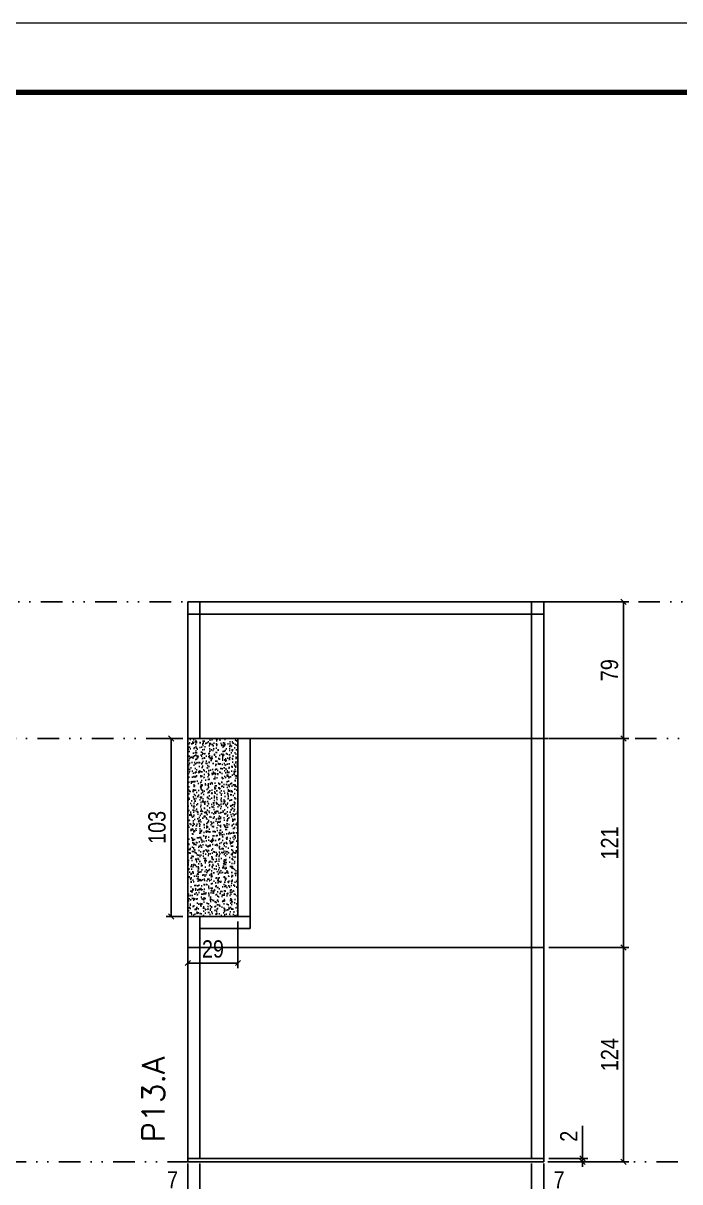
# Model space of a CAD drawing. Extents: x 13770 to 23315, y 867 to 16997.
# Drawn here: x 19567 to 19947, y 11584 to 12254 of the extents above; entities that cross this region are included whole.
import ezdxf

# ---------------------------------------------------------------- set-up
doc = ezdxf.new("R2010")
doc.units = 0
for name, pattern in [('DASHED', [0.75, 0.5, -0.25]), ('DIVIDE2', [0.625, 0.25, -0.125, 0, -0.125, 0, -0.125]), ('HIDDEN', [0.375, 0.25, -0.125])]:
    doc.linetypes.add(name, pattern=pattern)
for name, color, linetype in [('COTA', 241, 'Continuous'), ('Nível', 160, 'Continuous'), ('Painéis', 200, 'Continuous'), ('SARR_2.2x7', 40, 'Continuous'), ('Sarrafo de Pressão', 42, 'HIDDEN')]:
    doc.layers.add(name, color=color, linetype=linetype)
for name, color, linetype, lineweight in [('Folhas', 255, 'Continuous', 9), ('SARRAFO DE PRESSAO', 251, 'DASHED', 9), ('Texto Seção', 7, 'Continuous', 15)]:
    doc.layers.add(name, color=color, linetype=linetype, lineweight=lineweight)
doc.styles.add('COTA TECNICA', font='techl___.ttf', dxfattribs={"height": 10})
doc.styles.add('COTA TECNICA-50', font='techl___.ttf', dxfattribs={"height": 10})
doc.styles.add('REGUA-120', font='ROMANS.shx', dxfattribs={"height": 15})
doc.dimstyles.new('COTA PAINEL-50', dxfattribs={"dimtxt": 10, "dimasz": 3, "dimexe": 3, "dimexo": 3, "dimgap": 3, "dimtad": 1, "dimdec": 1, "dimzin": 12, "dimdsep": 46, "dimtxsty": 'COTA TECNICA-50', "dimblk1": 'OBLIQUE', "dimblk2": 'OBLIQUE', "dimsah": 1, "dimcen": 0.9, "dimclrd": 4, "dimclre": 4, "dimclrt": 240, "dimadec": 1, "dimazin": 3, "dimtfac": 1, "dimtdec": 1, "dimtmove": 0, "dimatfit": 3, "dimfxl": 1, "dimtolj": 1, "dimtzin": 12, "dimarcsym": 0})
doc.dimstyles.new('PAINEL', dxfattribs={"dimtxt": 10, "dimasz": 3, "dimexe": 3, "dimexo": 3, "dimgap": 3, "dimtad": 1, "dimdec": 1, "dimzin": 12, "dimdsep": 46, "dimtxsty": 'COTA TECNICA', "dimblk1": 'OBLIQUE', "dimblk2": 'OBLIQUE', "dimsah": 1, "dimcen": 0.9, "dimclrd": 4, "dimclre": 4, "dimclrt": 240, "dimadec": 1, "dimazin": 3, "dimtfac": 1, "dimtdec": 1, "dimtmove": 0, "dimatfit": 3, "dimfxl": 1, "dimtolj": 1, "dimtzin": 12, "dimarcsym": 0})

# ---------------------------------------------------------------- blocks, each defined once
blk = doc.blocks.new('9999999999')
at = {"layer": 'Folhas'}
blk.add_lwpolyline([(98138.98, 34190.21), (99623.98, 34190.21), (99623.98, 35240.21), (98138.98, 35240.21)], close=True, dxfattribs=at)
at = {"layer": 'Folhas', "color": 30, "const_width": 3}
blk.add_lwpolyline([(98213.98, 34230.21), (99583.98, 34230.21), (99583.98, 35200.21), (98213.98, 35200.21)], close=True, dxfattribs=at)
blk = doc.blocks.new('_Oblique')
at = {"color": 0, "linetype": 'ByBlock', "lineweight": -2}
blk.add_line((-0.5, -0.5), (0.5, 0.5), dxfattribs=at)
blk = doc.blocks.new('*D324')
at = {"layer": 'COTA', "color": 4, "lineweight": -2, "transparency": 16777216}
for p, q in [((19662.49, 11594.3), (19662.49, 11540.13)), ((19868.49, 11594.3), (19868.49, 11540.13)), ((19662.49, 11543.13), (19868.49, 11543.13))]:
    blk.add_line(p, q, dxfattribs=at)
at = {"layer": 'Defpoints', "color": 0, "transparency": 16777216}
for p in [(19662.49, 11597.3), (19868.49, 11597.3), (19868.49, 11543.13)]:
    blk.add_point(p, dxfattribs=at)
at = {"layer": 'COTA', "color": 4, "lineweight": -2, "transparency": 16777216, "xscale": 3, "yscale": 3, "zscale": 3, "rotation": 180}
blk.add_blockref('_Oblique', (19662.49, 11543.13), dxfattribs=at)
at = {"layer": 'COTA', "color": 4, "lineweight": -2, "transparency": 16777216, "xscale": 3, "yscale": 3, "zscale": 3}
blk.add_blockref('_Oblique', (19868.49, 11543.13), dxfattribs=at)
at = {"layer": 'COTA', "color": 240, "transparency": 16777216, "insert": (19765.49, 11551.23), "char_height": 10, "attachment_point": 5, "style": 'COTA TECNICA'}
blk.add_mtext('\\A1;206', dxfattribs=at)
blk = doc.blocks.new('*D325')
at = {"layer": 'COTA', "color": 4, "lineweight": -2, "transparency": 16777216}
for p, q in [((19871.49, 11719.3), (19917.73, 11719.3)), ((19914.73, 11595.3), (19914.73, 11719.3)), ((19871.49, 11595.3), (19917.73, 11595.3))]:
    blk.add_line(p, q, dxfattribs=at)
at = {"layer": 'Defpoints', "color": 0, "transparency": 16777216}
for p in [(19868.49, 11719.3), (19914.73, 11719.3), (19868.49, 11595.3)]:
    blk.add_point(p, dxfattribs=at)
at = {"layer": 'COTA', "color": 4, "lineweight": -2, "transparency": 16777216, "xscale": 3, "yscale": 3, "zscale": 3}
for p, rotation in [((19914.73, 11719.3), 90), ((19914.73, 11595.3), 270)]:
    blk.add_blockref('_Oblique', p, dxfattribs=dict(at, rotation=rotation))
at = {"layer": 'COTA', "color": 240, "transparency": 16777216, "insert": (19906.66, 11657.3), "char_height": 10, "attachment_point": 5, "rotation": 90, "style": 'COTA TECNICA-50'}
blk.add_mtext('\\A1;124', dxfattribs=at)
blk = doc.blocks.new('*D326')
at = {"layer": 'COTA', "color": 4, "lineweight": -2, "transparency": 16777216}
for p, q in [((19891.02, 11597.3), (19891.02, 11616.1)), ((19871.49, 11597.3), (19894.02, 11597.3)), ((19871.49, 11595.3), (19894.02, 11595.3)), ((19891.02, 11595.3), (19891.02, 11597.3)), ((19891.02, 11595.3), (19891.02, 11592.3))]:
    blk.add_line(p, q, dxfattribs=at)
at = {"layer": 'Defpoints', "color": 0, "transparency": 16777216}
for p in [(19868.49, 11597.3), (19868.49, 11595.3), (19891.02, 11595.3)]:
    blk.add_point(p, dxfattribs=at)
at = {"layer": 'COTA', "color": 4, "lineweight": -2, "transparency": 16777216, "xscale": 3, "yscale": 3, "zscale": 3}
for p, rotation in [((19891.02, 11597.3), 270), ((19891.02, 11595.3), 90)]:
    blk.add_blockref('_Oblique', p, dxfattribs=dict(at, rotation=rotation))
at = {"layer": 'COTA', "color": 240, "transparency": 16777216, "insert": (19883.02, 11610.05), "char_height": 10, "attachment_point": 5, "rotation": 90, "style": 'COTA TECNICA-50'}
blk.add_mtext('\\A1;2', dxfattribs=at)
blk = doc.blocks.new('*D327')
at = {"layer": 'COTA', "color": 4, "lineweight": -2, "transparency": 16777216}
for p, q in [((19669.49, 11594.3), (19669.49, 11573.79)), ((19662.49, 11592.3), (19662.49, 11573.79)), ((19662.49, 11576.79), (19647.76, 11576.79)), ((19669.49, 11576.79), (19662.49, 11576.79))]:
    blk.add_line(p, q, dxfattribs=at)
at = {"layer": 'Defpoints', "color": 0, "transparency": 16777216}
for p in [(19662.49, 11595.3), (19669.49, 11597.3), (19662.49, 11576.79)]:
    blk.add_point(p, dxfattribs=at)
at = {"layer": 'COTA', "color": 4, "lineweight": -2, "transparency": 16777216, "xscale": 3, "yscale": 3, "zscale": 3, "rotation": 180}
blk.add_blockref('_Oblique', (19662.49, 11576.79), dxfattribs=at)
at = {"layer": 'COTA', "color": 4, "lineweight": -2, "transparency": 16777216, "xscale": 3, "yscale": 3, "zscale": 3}
blk.add_blockref('_Oblique', (19669.49, 11576.79), dxfattribs=at)
at = {"layer": 'COTA', "color": 240, "transparency": 16777216, "insert": (19653.63, 11584.87), "char_height": 10, "attachment_point": 5, "style": 'COTA TECNICA-50'}
blk.add_mtext('\\A1;7', dxfattribs=at)
blk = doc.blocks.new('*D328')
at = {"layer": 'COTA', "color": 4, "lineweight": -2, "transparency": 16777216}
for p, q in [((19861.49, 11594.3), (19861.49, 11573.79)), ((19868.49, 11592.3), (19868.49, 11573.79)), ((19861.49, 11576.79), (19868.49, 11576.79)), ((19868.49, 11576.79), (19883.22, 11576.79))]:
    blk.add_line(p, q, dxfattribs=at)
at = {"layer": 'Defpoints', "color": 0, "transparency": 16777216}
for p in [(19861.49, 11597.3), (19868.49, 11595.3), (19868.49, 11576.79)]:
    blk.add_point(p, dxfattribs=at)
at = {"layer": 'COTA', "color": 4, "lineweight": -2, "transparency": 16777216, "xscale": 3, "yscale": 3, "zscale": 3, "rotation": 180}
blk.add_blockref('_Oblique', (19861.49, 11576.79), dxfattribs=at)
at = {"layer": 'COTA', "color": 4, "lineweight": -2, "transparency": 16777216, "xscale": 3, "yscale": 3, "zscale": 3}
blk.add_blockref('_Oblique', (19868.49, 11576.79), dxfattribs=at)
at = {"layer": 'COTA', "color": 240, "transparency": 16777216, "insert": (19877.36, 11584.87), "char_height": 10, "attachment_point": 5, "style": 'COTA TECNICA-50'}
blk.add_mtext('\\A1;7', dxfattribs=at)
blk = doc.blocks.new('*D329')
at = {"layer": 'COTA', "color": 4, "lineweight": -2, "transparency": 16777216}
for p, q in [((19659.49, 11840.3), (19649.86, 11840.3)), ((19652.86, 11737.3), (19652.86, 11840.3)), ((19659.49, 11737.3), (19649.86, 11737.3))]:
    blk.add_line(p, q, dxfattribs=at)
at = {"layer": 'Defpoints', "color": 0, "transparency": 16777216}
for p in [(19652.86, 11840.3), (19662.49, 11840.3), (19662.49, 11737.3)]:
    blk.add_point(p, dxfattribs=at)
at = {"layer": 'COTA', "color": 4, "lineweight": -2, "transparency": 16777216, "xscale": 3, "yscale": 3, "zscale": 3}
for p, rotation in [((19652.86, 11840.3), 90), ((19652.86, 11737.3), 270)]:
    blk.add_blockref('_Oblique', p, dxfattribs=dict(at, rotation=rotation))
at = {"layer": 'COTA', "color": 240, "transparency": 16777216, "insert": (19644.64, 11788.8), "char_height": 10, "attachment_point": 5, "rotation": 90, "style": 'COTA TECNICA'}
blk.add_mtext('\\A1;103', dxfattribs=at)
blk = doc.blocks.new('*D330')
at = {"layer": 'COTA', "color": 4, "lineweight": -2, "transparency": 16777216}
for p, q in [((19662.49, 11734.3), (19662.49, 11707.33)), ((19691.49, 11734.3), (19691.49, 11707.33)), ((19691.49, 11710.33), (19662.49, 11710.33))]:
    blk.add_line(p, q, dxfattribs=at)
at = {"layer": 'Defpoints', "color": 0, "transparency": 16777216}
for p in [(19662.49, 11737.3), (19691.49, 11737.3), (19662.49, 11710.33)]:
    blk.add_point(p, dxfattribs=at)
at = {"layer": 'COTA', "color": 4, "lineweight": -2, "transparency": 16777216, "xscale": 3, "yscale": 3, "zscale": 3, "rotation": 180}
blk.add_blockref('_Oblique', (19662.49, 11710.33), dxfattribs=at)
at = {"layer": 'COTA', "color": 4, "lineweight": -2, "transparency": 16777216, "xscale": 3, "yscale": 3, "zscale": 3}
blk.add_blockref('_Oblique', (19691.49, 11710.33), dxfattribs=at)
at = {"layer": 'COTA', "color": 240, "transparency": 16777216, "insert": (19676.99, 11718.42), "char_height": 10, "attachment_point": 5, "style": 'COTA TECNICA'}
blk.add_mtext('\\A1;29', dxfattribs=at)
blk = doc.blocks.new('*D331')
at = {"layer": 'COTA', "color": 4, "lineweight": -2, "transparency": 16777216}
for p, q in [((19871.49, 11840.3), (19917.73, 11840.3)), ((19914.73, 11719.3), (19914.73, 11840.3)), ((19871.49, 11719.3), (19917.73, 11719.3))]:
    blk.add_line(p, q, dxfattribs=at)
at = {"layer": 'Defpoints', "color": 0, "transparency": 16777216}
for p in [(19868.49, 11840.3), (19914.73, 11840.3), (19868.49, 11719.3)]:
    blk.add_point(p, dxfattribs=at)
at = {"layer": 'COTA', "color": 4, "lineweight": -2, "transparency": 16777216, "xscale": 3, "yscale": 3, "zscale": 3}
for p, rotation in [((19914.73, 11840.3), 90), ((19914.73, 11719.3), 270)]:
    blk.add_blockref('_Oblique', p, dxfattribs=dict(at, rotation=rotation))
at = {"layer": 'COTA', "color": 240, "transparency": 16777216, "insert": (19906.67, 11779.8), "char_height": 10, "attachment_point": 5, "rotation": 90, "style": 'COTA TECNICA'}
blk.add_mtext('\\A1;121', dxfattribs=at)
blk = doc.blocks.new('*D339')
at = {"layer": 'COTA', "color": 4, "lineweight": -2, "transparency": 16777216}
for p, q in [((19871.49, 11919.3), (19917.73, 11919.3)), ((19914.73, 11840.3), (19914.73, 11919.3)), ((19871.49, 11840.3), (19917.73, 11840.3))]:
    blk.add_line(p, q, dxfattribs=at)
at = {"layer": 'Defpoints', "color": 0, "transparency": 16777216}
for p in [(19868.49, 11919.3), (19914.73, 11919.3), (19868.49, 11840.3)]:
    blk.add_point(p, dxfattribs=at)
at = {"layer": 'COTA', "color": 4, "lineweight": -2, "transparency": 16777216, "xscale": 3, "yscale": 3, "zscale": 3}
for p, rotation in [((19914.73, 11919.3), 90), ((19914.73, 11840.3), 270)]:
    blk.add_blockref('_Oblique', p, dxfattribs=dict(at, rotation=rotation))
at = {"layer": 'COTA', "color": 240, "transparency": 16777216, "insert": (19906.63, 11879.8), "char_height": 10, "attachment_point": 5, "rotation": 90, "style": 'COTA TECNICA'}
blk.add_mtext('\\A1;79', dxfattribs=at)

msp = doc.modelspace()

# ---------------------------------------------------------------- hatches: boundary and pattern name
at = {"layer": 'COTA'}
h = msp.add_hatch(dxfattribs=at)
h.set_pattern_fill('AR-CONC', color=256, scale=0.03)
h.set_pattern_definition([(50, (1467.773, -110), (5.4655401, -0.4781726), [0.5715, -6.2865]), (355, (1467.773, -110), (-1.0573026, 5.7317054), [0.4572, -5.0292175]), (100.451445, (1468.2284, -110.04), (4.4082374, 5.2535326), [0.4857003, -5.3427073]), (46.1842, (1467.773, -108.476), (8.1323712, -1.2612698), [0.85725, -9.42975]), (96.635558, (1468.451, -108.581), (7.122124, 7.4227837), [0.7285507, -8.0140682]), (351.18415, (1467.773, -108.476), (7.122124, 7.4227837), [0.685799, -7.543792]), (21, (1468.535, -108.857), (4.5484317, -3.0679559), [0.5715, -6.2865]), (326, (1468.535, -108.857), (1.8540609, 5.525639), [0.4572, -5.0292]), (71.451445, (1468.914, -109.1127), (6.4024926, 2.4576831), [0.4857003, -5.3426981]), (37.5, (1467.773, -110), (0.0926581, 2.53665117), [0, -4.96824, 0, -5.1054, 0, -5.04825]), (7.5, (1467.773, -110), (2.00458988, 3.00541724), [0, -2.91084, 0, -4.85394, 0, -1.92405]), (327.5, (1466.0737, -110), (4.06771786, -0.17186232), [0, -1.905, 0, -5.9436, 0, -7.8867]), (317.5, (1465.3117, -110), (4.44387544, 0.76279473), [0, -2.4765, 0, -3.94716, 0, -5.6007])])
h.paths.add_polyline_path([(19691.49, 11840.3), (19662.49, 11840.3), (19662.49, 11737.3), (19691.49, 11737.3)])

# ---------------------------------------------------------------- linework, layer by layer
for p, q in [((19662.49, 11737.3), (19662.49, 11840.3)), ((19691.49, 11737.3), (19698.49, 11737.3)), ((19698.49, 11730.3), (19698.49, 11737.3))]:
    msp.add_line(p, q, dxfattribs=at)
at = {"layer": 'Nível', "color": 4, "linetype": 'DIVIDE2', "ltscale": 50}
for p, q in [((17973.41, 11919.3), (21112.79, 11919.3)), ((19229.5, 11840.3), (21112.79, 11840.3)), ((13769.54, 11595.3), (21112.79, 11595.3))]:
    msp.add_line(p, q, dxfattribs=at)
at = {"layer": 'Painéis'}
for p, q in [((19691.49, 11840.3), (19868.49, 11840.3)), ((19691.49, 11737.3), (19691.49, 11840.3)), ((19868.49, 11840.3), (19868.49, 11719.3)), ((19662.49, 11719.3), (19662.49, 11737.3)), ((19662.49, 11737.3), (19691.49, 11737.3))]:
    msp.add_line(p, q, dxfattribs=at)
for points in [[(19662.49, 11840.3), (19868.49, 11840.3), (19868.49, 11919.3), (19662.49, 11919.3)], [(19662.49, 11597.3), (19868.49, 11597.3), (19868.49, 11719.3), (19662.49, 11719.3)], [(19662.49, 11597.3), (19868.49, 11597.3), (19868.49, 11595.3), (19662.49, 11595.3)]]:
    msp.add_lwpolyline(points, close=True, dxfattribs=at)
at = {"layer": 'SARR_2.2x7', "linetype": 'ByBlock'}
for p, q in [((19662.49, 11912.3), (19868.49, 11912.3)), ((19698.49, 11737.3), (19698.49, 11840.3)), ((19669.49, 11730.3), (19698.49, 11730.3))]:
    msp.add_line(p, q, dxfattribs=at)
at = {"layer": 'Sarrafo de Pressão'}
for p, q in [((19669.49, 11919.3), (19669.49, 11840.3)), ((19861.49, 11919.3), (19861.49, 11840.3)), ((19861.49, 11719.3), (19861.49, 11840.3)), ((19669.49, 11719.3), (19669.49, 11737.3)), ((19669.49, 11597.3), (19669.49, 11719.3)), ((19861.49, 11597.3), (19861.49, 11719.3))]:
    msp.add_line(p, q, dxfattribs=at)

# ---------------------------------------------------------------- block references
at = {"layer": 'SARRAFO DE PRESSAO', "color": 6, "linetype": 'ByBlock'}
msp.add_blockref('9999999999', (-78984.48, -22985.99), dxfattribs=at)

# ---------------------------------------------------------------- texts
at = {"layer": 'Texto Seção', "insert": (19649.02, 11606.55), "char_height": 13, "width": 285.3299, "attachment_point": 7, "rotation": 90, "style": 'REGUA-120'}
msp.add_mtext('P13.A', dxfattribs=at)

# ---------------------------------------------------------------- dimensions: what is measured, and where the dimension line sits
at = {"layer": 'COTA'}
for base, p1, p2, angle, dimstyle, picture, middle in [((19914.73, 11919.3), (19868.49, 11840.3), (19868.49, 11919.3), 90, 'PAINEL', '*D339', (19906.63, 11879.8)), ((19652.86, 11840.3), (19662.49, 11737.3), (19662.49, 11840.3), 90, 'PAINEL', '*D329', (19644.64, 11788.8)), ((19914.73, 11840.3), (19868.49, 11719.3), (19868.49, 11840.3), 90, 'PAINEL', '*D331', (19906.67, 11779.8)), ((19914.73, 11719.3), (19868.49, 11595.3), (19868.49, 11719.3), 90, 'COTA PAINEL-50', '*D325', (19906.66, 11657.3)), ((19662.49, 11576.79), (19669.49, 11597.3), (19662.49, 11595.3), 180, 'COTA PAINEL-50', '*D327', (19653.63, 11584.87))]:
    dim = msp.add_linear_dim(base=base, p1=p1, p2=p2, angle=angle, dimstyle=dimstyle, dxfattribs=at)
    dim.commit()
    dim.dimension.update_dxf_attribs({"geometry": picture, "text_midpoint": middle})
for base, p1, p2, dimstyle, picture, middle in [((19662.49, 11710.33), (19691.49, 11737.3), (19662.49, 11737.3), 'PAINEL', '*D330', (19676.99, 11718.42)), ((19868.49, 11576.79), (19861.49, 11597.3), (19868.49, 11595.3), 'COTA PAINEL-50', '*D328', (19877.36, 11584.87))]:
    dim = msp.add_linear_dim(base=base, p1=p1, p2=p2, dimstyle=dimstyle, dxfattribs=at)
    dim.commit()
    dim.dimension.update_dxf_attribs({"geometry": picture, "text_midpoint": middle})
dim = msp.add_linear_dim(base=(19891.02, 11595.3), p1=(19868.49, 11597.3), p2=(19868.49, 11595.3), angle=90, dimstyle='COTA PAINEL-50', dxfattribs=at)
dim.commit()
dim.dimension.update_dxf_attribs({"geometry": '*D326', "text_midpoint": (19891.02, 11610.05), "dimtype": 160})
dim = msp.add_linear_dim(base=(19868.49, 11543.13), p1=(19662.49, 11597.3), p2=(19868.49, 11597.3), dimstyle='PAINEL', override={"dimarcsym": 2}, dxfattribs=at)
dim.commit()
dim.dimension.update_dxf_attribs({"geometry": '*D324', "text_midpoint": (19765.49, 11551.23)})

doc.saveas('drawing.dxf')
